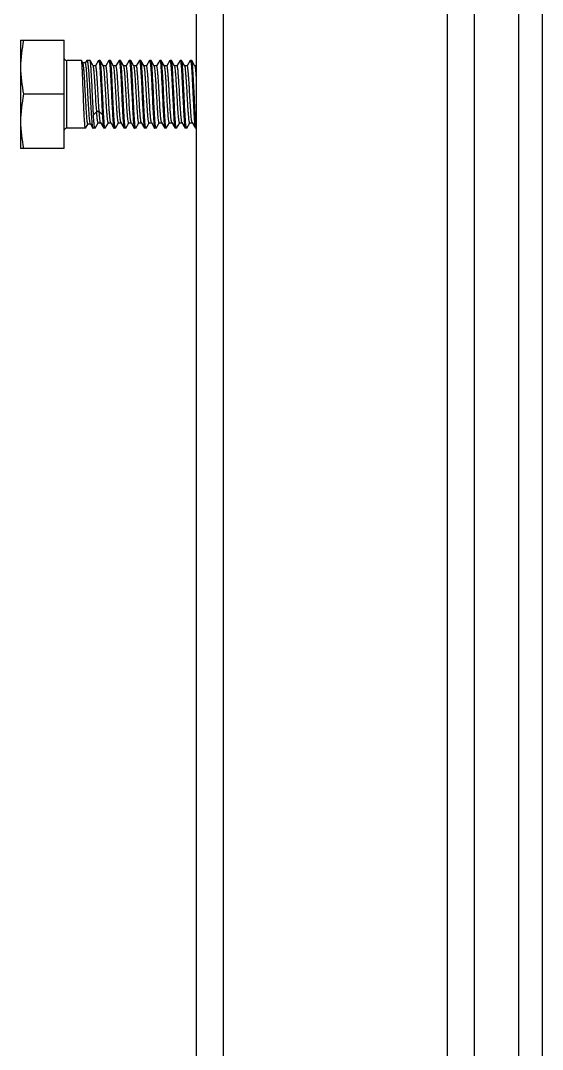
# Model space of a CAD drawing. Extents: x 27938 to 650306, y -92720 to 1524912.
# Drawn here: x 297203 to 297887, y 830999 to 832348 of the extents above; entities that cross this region are included whole.
import ezdxf

# ---------------------------------------------------------------- set-up
doc = ezdxf.new("R2010")
doc.units = 0
doc.header["$LTSCALE"] = 1000
doc.header["$MEASUREMENT"] = 0

msp = doc.modelspace()

# ---------------------------------------------------------------- linework, layer by layer
at = {"linetype": 'Continuous'}
for p, q in [((297887.3, 830017.1), (297887.3, 833030.8)), ((297856.2, 830600.3), (297856.2, 832899.2)), ((297433.6, 829755.6), (297433.6, 832715.2)), ((297469.1, 829755.6), (297469.1, 832715.2)), ((297762.8, 829755.6), (297762.8, 832715.2)), ((297798.4, 829755.6), (297798.4, 832715.2)), ((297203.1, 832322), (297203.1, 832179.7)), ((297203.1, 832322), (297260.1, 832322)), ((297260.1, 832179.7), (297260.1, 832322)), ((297263.6, 832206.4), (297263.6, 832295.3)), ((297282.9, 832295.3), (297263.6, 832295.3)), ((297284.9, 832292), (297282.9, 832295.3)), ((297282.9, 832295.3), (297282.9, 832295.3)), ((297289.8, 832295.1), (297288, 832292)), ((297289.8, 832295.1), (297290.1, 832295.3)), ((297294.1, 832295.3), (297290.1, 832295.3)), ((297294.3, 832295.2), (297294.1, 832295.3)), ((297298.3, 832288.2), (297294.3, 832295.2)), ((297305.3, 832295.2), (297301.4, 832288.4)), ((297305.3, 832295.2), (297305.5, 832295.3)), ((297307.3, 832295.3), (297305.5, 832295.3)), ((297307.5, 832295.2), (297307.3, 832295.3)), ((297311.7, 832288), (297307.5, 832295.2)), ((297318.8, 832295.2), (297314.7, 832288.1)), ((297318.8, 832295.2), (297319, 832295.3)), ((297320.7, 832295.3), (297319, 832295.3)), ((297320.8, 832295.2), (297320.7, 832295.3)), ((297325.1, 832288), (297320.8, 832295.2)), ((297332.2, 832295.2), (297328.1, 832288.1)), ((297332.2, 832295.2), (297332.3, 832295.3)), ((297334, 832295.3), (297332.3, 832295.3)), ((297334.2, 832295.2), (297334, 832295.3)), ((297338.4, 832288), (297334.2, 832295.2)), ((297345.5, 832295.2), (297341.4, 832288.1)), ((297345.5, 832295.2), (297345.7, 832295.3)), ((297347.4, 832295.3), (297345.7, 832295.3)), ((297347.5, 832295.2), (297347.4, 832295.3)), ((297351.7, 832288), (297347.5, 832295.2)), ((297358.9, 832295.2), (297354.8, 832288.1)), ((297358.9, 832295.2), (297359, 832295.3)), ((297360.7, 832295.3), (297359, 832295.3)), ((297360.9, 832295.2), (297360.7, 832295.3)), ((297365.1, 832288), (297360.9, 832295.2)), ((297372.2, 832295.2), (297368.1, 832288.1)), ((297372.2, 832295.2), (297372.4, 832295.3)), ((297374.1, 832295.3), (297372.4, 832295.3)), ((297374.2, 832295.2), (297374.1, 832295.3)), ((297378.4, 832288), (297374.2, 832295.2)), ((297385.6, 832295.2), (297381.5, 832288.1)), ((297385.6, 832295.2), (297385.7, 832295.3)), ((297387.4, 832295.3), (297385.7, 832295.3)), ((297387.6, 832295.2), (297387.4, 832295.3)), ((297391.8, 832288), (297387.6, 832295.2)), ((297398.9, 832295.2), (297394.8, 832288.1)), ((297398.9, 832295.2), (297399.1, 832295.3)), ((297400.7, 832295.3), (297399.1, 832295.3)), ((297400.9, 832295.2), (297400.7, 832295.3)), ((297405.1, 832288), (297400.9, 832295.2)), ((297412.2, 832295.2), (297408.2, 832288.1)), ((297412.2, 832295.2), (297412.4, 832295.3)), ((297414.1, 832295.3), (297412.4, 832295.3)), ((297414.3, 832295.2), (297414.1, 832295.3)), ((297418.5, 832288), (297414.3, 832295.2)), ((297425.6, 832295.2), (297421.5, 832288.1)), ((297425.6, 832295.2), (297425.8, 832295.3)), ((297427.4, 832295.3), (297425.8, 832295.3)), ((297427.6, 832295.2), (297427.4, 832295.3)), ((297431.8, 832288), (297427.6, 832295.2)), ((297288.1, 832292), (297284.9, 832292)), ((297284.9, 832291.8), (297284.9, 832292)), ((297301.5, 832288.4), (297298.2, 832288.4)), ((297314.8, 832288.1), (297311.6, 832288.1)), ((297328.2, 832288.1), (297325, 832288.1)), ((297341.5, 832288.1), (297338.3, 832288.1)), ((297354.9, 832288.1), (297351.6, 832288.1)), ((297368.2, 832288.1), (297365, 832288.1)), ((297381.6, 832288.1), (297378.3, 832288.1)), ((297394.9, 832288.1), (297391.7, 832288.1)), ((297408.3, 832288.1), (297405, 832288.1)), ((297421.6, 832288.1), (297418.4, 832288.1)), ((297433.6, 832288.1), (297431.7, 832288.1)), ((297260.1, 832250.9), (297207.1, 832250.9)), ((297350.8, 832248.4), (297350.7, 832250.9)), ((297362.4, 832250.9), (297362.5, 832248.4)), ((297302.9, 832228.3), (297298.7, 832223.9)), ((297306.2, 832228.3), (297302.9, 832228.3)), ((297310.4, 832223.9), (297306.2, 832228.3)), ((297294.6, 832212.3), (297297.9, 832206.6)), ((297300.8, 832206.5), (297304.9, 832213.6)), ((297304.8, 832213.6), (297308.1, 832213.6)), ((297308, 832213.8), (297312.1, 832206.5)), ((297314.2, 832206.5), (297318.3, 832213.6)), ((297318.2, 832213.6), (297321.4, 832213.6)), ((297321.3, 832213.8), (297321.2, 832213.9)), ((297321.3, 832213.8), (297325.5, 832206.5)), ((297327.5, 832206.5), (297331.6, 832213.6)), ((297331.5, 832213.6), (297334.8, 832213.6)), ((297334.6, 832213.8), (297334.6, 832213.9)), ((297334.6, 832213.8), (297338.8, 832206.5)), ((297340.9, 832206.5), (297345, 832213.6)), ((297344.9, 832213.6), (297348.1, 832213.6)), ((297348, 832213.8), (297347.9, 832213.9)), ((297348, 832213.8), (297352.2, 832206.5)), ((297354.2, 832206.5), (297358.3, 832213.6)), ((297358.2, 832213.6), (297361.4, 832213.6)), ((297361.3, 832213.8), (297365.5, 832206.5)), ((297367.6, 832206.5), (297371.7, 832213.6)), ((297371.6, 832213.6), (297374.8, 832213.6)), ((297374.7, 832213.8), (297374.6, 832214)), ((297374.7, 832213.8), (297378.9, 832206.5)), ((297380.9, 832206.5), (297385, 832213.6)), ((297384.9, 832213.6), (297388.1, 832213.6)), ((297388, 832213.8), (297387.9, 832214)), ((297388, 832213.8), (297392.2, 832206.5)), ((297394.2, 832206.5), (297398.4, 832213.6)), ((297398.3, 832213.6), (297401.5, 832213.6)), ((297401.4, 832213.8), (297401.3, 832214)), ((297401.4, 832213.8), (297405.6, 832206.5)), ((297407.6, 832206.5), (297411.7, 832213.6)), ((297411.6, 832213.6), (297414.8, 832213.6)), ((297414.7, 832213.8), (297418.9, 832206.5)), ((297420.9, 832206.5), (297425, 832213.6)), ((297424.9, 832213.6), (297428.2, 832213.6)), ((297428.1, 832213.8), (297428, 832214)), ((297428.1, 832213.8), (297432.3, 832206.5)), ((297288.2, 832206.4), (297263.6, 832206.4)), ((297288.3, 832206.5), (297288.2, 832206.4)), ((297288.3, 832206.5), (297291.6, 832212.1)), ((297291.4, 832212.1), (297294.7, 832212.1)), ((297297.9, 832206.6), (297298.1, 832206.4)), ((297300.6, 832206.4), (297298.1, 832206.4)), ((297300.8, 832206.5), (297300.6, 832206.4)), ((297314, 832206.4), (297312.3, 832206.4)), ((297314.2, 832206.5), (297314, 832206.4)), ((297325.5, 832206.5), (297325.7, 832206.4)), ((297327.3, 832206.4), (297325.7, 832206.4)), ((297327.5, 832206.5), (297327.3, 832206.4)), ((297338.8, 832206.5), (297339, 832206.4)), ((297340.7, 832206.4), (297339, 832206.4)), ((297340.9, 832206.5), (297340.7, 832206.4)), ((297352.2, 832206.5), (297352.4, 832206.4)), ((297354, 832206.4), (297352.4, 832206.4)), ((297354.2, 832206.5), (297354, 832206.4)), ((297367.4, 832206.4), (297365.7, 832206.4)), ((297367.6, 832206.5), (297367.4, 832206.4)), ((297378.9, 832206.5), (297379.1, 832206.4)), ((297380.7, 832206.4), (297379.1, 832206.4)), ((297380.9, 832206.5), (297380.7, 832206.4)), ((297392.2, 832206.5), (297392.4, 832206.4)), ((297394.1, 832206.4), (297392.4, 832206.4)), ((297394.2, 832206.5), (297394.1, 832206.4)), ((297405.6, 832206.5), (297405.7, 832206.4)), ((297407.4, 832206.4), (297405.7, 832206.4)), ((297407.6, 832206.5), (297407.4, 832206.4)), ((297418.9, 832206.5), (297419.1, 832206.4)), ((297420.8, 832206.4), (297419.1, 832206.4)), ((297420.9, 832206.5), (297420.8, 832206.4)), ((297432.3, 832206.5), (297432.4, 832206.4)), ((297433.6, 832206.4), (297432.4, 832206.4)), ((297260.1, 832179.7), (297203.1, 832179.7))]:
    msp.add_line(p, q, dxfattribs=at)
for centre, start, end in [((297263.6, 832298.9), 180, 270), ((297263.6, 832202.8), 90, 180)]:
    msp.add_arc(centre, 3.56, start, end, dxfattribs=at)
for points in [[(297207.1, 832322), (297204.7, 832310.3), (297203.1, 832298.4), (297203.1, 832286.4)], [(297203.1, 832286.4), (297203.1, 832274.5), (297204.7, 832262.5), (297207.1, 832250.9)], [(297207.1, 832250.9), (297204.7, 832239.2), (297203.1, 832227.2), (297203.1, 832215.3)], [(297203.1, 832215.3), (297203.1, 832203.3), (297204.7, 832191.4), (297207.1, 832179.7)]]:
    msp.add_open_spline(points, degree=3, dxfattribs=at)
for points, knots in [([(297285.4, 832250.9), (297285.2, 832256.3), (297284.9, 832264.3), (297284.5, 832274.4), (297284.2, 832281), (297283.9, 832286.4), (297283.6, 832290.7), (297283.3, 832293.4), (297283.2, 832294.9), (297282.9, 832295.3)], [0, 0, 0, 0, 0.36864, 0.53657, 0.68548, 0.810114, 0.906077, 0.97003, 1, 1, 1, 1]), ([(297290.1, 832295.3), (297290.2, 832295.3), (297290.5, 832295), (297290.8, 832293.9), (297291.3, 832291.4), (297291.7, 832287.4), (297292.2, 832281.9), (297292.7, 832275.3), (297293.2, 832267.7), (297293.7, 832259.4), (297294, 832253.7), (297294.2, 832250.9)], [0, 0, 0, 0, 0.007547, 0.022985, 0.080637, 0.173055, 0.296975, 0.447746, 0.61965, 0.806111, 1, 1, 1, 1]), ([(297297.3, 832250.9), (297297.1, 832256.3), (297296.7, 832264.1), (297296.2, 832274.2), (297295.8, 832280.7), (297295.4, 832286.2), (297295.1, 832290.5), (297294.7, 832293.3), (297294.5, 832294.8), (297294.3, 832295.2)], [0, 0, 0, 0, 0.365079, 0.53175, 0.679987, 0.804667, 0.901508, 0.967249, 1, 1, 1, 1]), ([(297305.5, 832295.3), (297305.6, 832295.3), (297305.8, 832295), (297306, 832294.4), (297306.2, 832293.3), (297306.5, 832291.1), (297306.9, 832287.4), (297307.3, 832281.9), (297307.7, 832275.3), (297308.1, 832267.7), (297308.6, 832259.4), (297308.8, 832253.7), (297309, 832250.9)], [0, 0, 0, 0, 0.006868, 0.022, 0.046199, 0.079427, 0.17181, 0.295831, 0.44681, 0.618994, 0.805771, 1, 1, 1, 1]), ([(297310.7, 832250.9), (297310.4, 832256.2), (297310, 832264.1), (297309.5, 832274.1), (297309.1, 832280.6), (297308.7, 832286.1), (297308.4, 832290.4), (297308, 832293.2), (297307.7, 832294.8), (297307.5, 832295.2)], [0, 0, 0, 0, 0.364025, 0.530311, 0.678341, 0.803035, 0.90014, 0.966414, 1, 1, 1, 1]), ([(297319, 832295.3), (297319.1, 832295.3), (297319.3, 832295), (297319.4, 832294.4), (297319.7, 832293.3), (297320, 832291.1), (297320.3, 832287.4), (297320.7, 832281.9), (297321.1, 832275.2), (297321.5, 832267.7), (297321.9, 832259.4), (297322.2, 832253.7), (297322.3, 832250.9)], [0, 0, 0, 0, 0.006693, 0.021771, 0.045952, 0.079179, 0.171588, 0.295652, 0.446676, 0.6189, 0.805722, 1, 1, 1, 1]), ([(297324, 832250.9), (297323.7, 832256.2), (297323.4, 832264.1), (297322.8, 832274.1), (297322.5, 832280.6), (297322.1, 832286.1), (297321.7, 832290.4), (297321.3, 832293.2), (297321.1, 832294.8), (297320.8, 832295.2)], [0, 0, 0, 0, 0.364027, 0.530312, 0.678339, 0.803032, 0.900139, 0.966415, 1, 1, 1, 1]), ([(297332.3, 832295.3), (297332.4, 832295.3), (297332.6, 832295), (297332.8, 832294.4), (297333, 832293.3), (297333.3, 832291.1), (297333.7, 832287.4), (297334.1, 832281.9), (297334.5, 832275.2), (297334.9, 832267.7), (297335.3, 832259.4), (297335.5, 832253.7), (297335.7, 832250.9)], [0, 0, 0, 0, 0.006696, 0.021778, 0.045963, 0.079194, 0.171608, 0.295673, 0.446692, 0.618909, 0.805729, 1, 1, 1, 1]), ([(297337.4, 832250.9), (297337.1, 832256.2), (297336.7, 832264.1), (297336.2, 832274.1), (297335.8, 832280.6), (297335.4, 832286.1), (297335.1, 832290.4), (297334.7, 832293.2), (297334.4, 832294.8), (297334.2, 832295.2)], [0, 0, 0, 0, 0.364034, 0.530325, 0.678352, 0.803041, 0.900142, 0.966414, 1, 1, 1, 1]), ([(297345.7, 832295.3), (297345.8, 832295.3), (297346, 832295), (297346.1, 832294.4), (297346.4, 832293.3), (297346.6, 832291.1), (297347, 832287.4), (297347.4, 832281.9), (297347.8, 832275.3), (297348.2, 832267.7), (297348.6, 832259.4), (297348.9, 832253.7), (297349, 832250.9)], [0, 0, 0, 0, 0.006683, 0.021751, 0.045922, 0.07914, 0.171535, 0.295594, 0.446618, 0.618857, 0.805703, 1, 1, 1, 1]), ([(297350.7, 832250.9), (297350.4, 832256.2), (297350.1, 832264.1), (297349.5, 832274.1), (297349.2, 832280.6), (297348.8, 832286.1), (297348.4, 832290.4), (297348, 832293.2), (297347.8, 832294.8), (297347.5, 832295.2)], [0, 0, 0, 0, 0.364016, 0.530299, 0.678328, 0.803022, 0.900132, 0.966412, 1, 1, 1, 1]), ([(297359, 832295.3), (297359.1, 832295.3), (297359.3, 832295), (297359.5, 832294.4), (297359.7, 832293.3), (297360, 832291.1), (297360.3, 832287.4), (297360.7, 832281.9), (297361.1, 832275.3), (297361.6, 832267.7), (297362, 832259.4), (297362.2, 832253.7), (297362.4, 832250.9)], [0, 0, 0, 0, 0.006671, 0.021725, 0.045886, 0.079098, 0.171491, 0.295553, 0.446588, 0.618835, 0.805687, 1, 1, 1, 1]), ([(297364, 832250.9), (297363.8, 832256.2), (297363.4, 832264.1), (297362.9, 832274.1), (297362.5, 832280.6), (297362.1, 832286.1), (297361.8, 832290.4), (297361.3, 832293.2), (297361.1, 832294.8), (297360.9, 832295.2)], [0, 0, 0, 0, 0.364022, 0.530315, 0.678347, 0.803036, 0.900137, 0.966413, 1, 1, 1, 1]), ([(297372.4, 832295.3), (297372.5, 832295.3), (297372.7, 832295), (297372.8, 832294.4), (297373, 832293.3), (297373.3, 832291.1), (297373.7, 832287.4), (297374.1, 832281.9), (297374.5, 832275.3), (297374.9, 832267.7), (297375.3, 832259.4), (297375.6, 832253.7), (297375.7, 832250.9)], [0, 0, 0, 0, 0.006673, 0.021728, 0.04589, 0.079102, 0.171488, 0.295544, 0.446579, 0.618833, 0.80569, 1, 1, 1, 1]), ([(297377.4, 832250.9), (297377.1, 832256.2), (297376.8, 832264.1), (297376.2, 832274.1), (297375.8, 832280.6), (297375.5, 832286.1), (297375.1, 832290.4), (297374.7, 832293.2), (297374.5, 832294.8), (297374.2, 832295.2)], [0, 0, 0, 0, 0.364021, 0.530312, 0.678344, 0.803036, 0.900139, 0.966413, 1, 1, 1, 1]), ([(297385.7, 832295.3), (297385.8, 832295.3), (297386, 832295), (297386.2, 832294.4), (297386.4, 832293.3), (297386.7, 832291.1), (297387, 832287.4), (297387.4, 832281.9), (297387.8, 832275.3), (297388.2, 832267.7), (297388.7, 832259.4), (297388.9, 832253.7), (297389.1, 832250.9)], [0, 0, 0, 0, 0.006683, 0.021749, 0.045921, 0.079139, 0.171536, 0.295597, 0.446627, 0.618868, 0.805705, 1, 1, 1, 1]), ([(297390.7, 832250.9), (297390.5, 832256.2), (297390.1, 832264.1), (297389.6, 832274.1), (297389.2, 832280.6), (297388.8, 832286.1), (297388.5, 832290.4), (297388, 832293.2), (297387.8, 832294.8), (297387.6, 832295.2)], [0, 0, 0, 0, 0.364024, 0.530311, 0.678341, 0.803035, 0.90014, 0.966414, 1, 1, 1, 1]), ([(297399.1, 832295.3), (297399.2, 832295.3), (297399.4, 832295), (297399.5, 832294.4), (297399.7, 832293.3), (297400, 832291.1), (297400.4, 832287.4), (297400.8, 832281.9), (297401.2, 832275.2), (297401.6, 832267.7), (297402, 832259.4), (297402.3, 832253.7), (297402.4, 832250.9)], [0, 0, 0, 0, 0.006692, 0.02177, 0.045951, 0.079177, 0.171585, 0.295649, 0.446674, 0.618898, 0.805721, 1, 1, 1, 1]), ([(297402.9, 832273.8), (297402.8, 832276.5), (297402.5, 832281.5), (297402.1, 832287.3), (297401.7, 832291), (297401.5, 832292.9), (297401.2, 832294.3), (297401.1, 832295), (297400.9, 832295.2)], [0, 0, 0, 0, 0.386254, 0.691736, 0.808776, 0.899775, 0.963628, 1, 1, 1, 1]), ([(297412.4, 832295.3), (297412.6, 832295.3), (297412.8, 832294.7), (297413, 832293.7), (297413.3, 832291.8), (297413.5, 832289.4), (297413.8, 832286.2), (297414.2, 832281), (297414.4, 832276.8), (297414.6, 832273.8)], [0, 0, 0, 0, 0.021095, 0.073096, 0.157182, 0.272316, 0.416719, 0.588047, 1, 1, 1, 1]), ([(297417.4, 832250.9), (297417.2, 832256.2), (297416.8, 832264.1), (297416.3, 832274.1), (297415.9, 832280.6), (297415.5, 832286.1), (297415.1, 832290.4), (297414.7, 832293.2), (297414.5, 832294.8), (297414.3, 832295.2)], [0, 0, 0, 0, 0.364034, 0.530327, 0.678354, 0.803043, 0.900143, 0.966415, 1, 1, 1, 1]), ([(297425.8, 832295.3), (297425.9, 832295.3), (297426.1, 832295), (297426.2, 832294.4), (297426.4, 832293.3), (297426.7, 832291.1), (297427.1, 832287.4), (297427.5, 832281.9), (297427.9, 832275.3), (297428.3, 832267.7), (297428.7, 832259.4), (297429, 832253.7), (297429.1, 832250.9)], [0, 0, 0, 0, 0.006682, 0.021748, 0.045918, 0.079135, 0.171528, 0.295585, 0.446611, 0.618853, 0.805701, 1, 1, 1, 1]), ([(297430.8, 832250.9), (297430.5, 832256.2), (297430.1, 832264.1), (297429.6, 832274.1), (297429.2, 832280.6), (297428.8, 832286.1), (297428.5, 832290.4), (297428.1, 832293.2), (297427.9, 832294.8), (297427.6, 832295.2)], [0, 0, 0, 0, 0.364017, 0.530302, 0.678331, 0.803024, 0.900132, 0.966412, 1, 1, 1, 1]), ([(297291.4, 832212.1), (297291.4, 832212.1), (297291.2, 832212.4), (297291, 832212.9), (297290.8, 832213.9), (297290.5, 832215.8), (297290.1, 832219), (297289.8, 832223.7), (297289.4, 832229.5), (297289, 832236.1), (297288.6, 832243.2), (297288, 832253.1), (297287.5, 832262.9), (297287, 832272.2), (297286.6, 832278.2), (297286.2, 832283.3), (297285.8, 832287.3), (297285.4, 832290), (297285.2, 832291.4), (297284.9, 832291.8)], [0, 0, 0, 0, 0.003488, 0.010904, 0.022688, 0.038824, 0.083607, 0.143647, 0.216697, 0.300025, 0.390537, 0.484902, 0.671459, 0.756962, 0.833182, 0.897479, 0.947675, 0.982144, 1, 1, 1, 1]), ([(297294.6, 832212.3), (297294.3, 832212.7), (297294.1, 832214.2), (297293.7, 832217), (297293.3, 832221.1), (297292.9, 832226.4), (297292.5, 832232.6), (297291.9, 832242), (297291.4, 832251.9), (297290.9, 832261.7), (297290.5, 832268.8), (297290.1, 832275.2), (297289.7, 832280.8), (297289.3, 832285.4), (297289, 832288.7), (297288.6, 832290.8), (297288.4, 832291.7), (297288.2, 832292), (297288.1, 832292)], [0, 0, 0, 0, 0.018844, 0.055045, 0.107437, 0.174076, 0.252464, 0.339678, 0.527511, 0.621285, 0.710453, 0.791854, 0.862644, 0.920393, 0.963178, 0.989688, 0.996707, 1, 1, 1, 1]), ([(297302.9, 832228.3), (297302.4, 832234.4), (297301.9, 832243.7), (297301.2, 832256.3), (297300.6, 832265.6), (297300.1, 832273.9), (297299.6, 832279.9), (297299.2, 832283.7), (297299, 832285.8), (297298.7, 832287.2), (297298.5, 832288), (297298.3, 832288.2)], [0, 0, 0, 0, 0.303539, 0.468638, 0.62733, 0.768529, 0.882427, 0.926602, 0.961222, 0.985757, 1, 1, 1, 1]), ([(297306.2, 832228.3), (297306, 832231.3), (297305.6, 832237.7), (297305, 832247.5), (297304.4, 832257.6), (297303.9, 832267.2), (297303.4, 832274.5), (297303, 832279.6), (297302.7, 832282.6), (297302.4, 832285), (297302.1, 832286.8), (297301.9, 832287.7), (297301.6, 832288.4), (297301.5, 832288.4)], [0, 0, 0, 0, 0.15003, 0.317321, 0.489066, 0.652114, 0.794019, 0.853588, 0.904016, 0.944371, 0.97394, 0.992316, 1, 1, 1, 1]), ([(297318.2, 832213.6), (297318.1, 832213.6), (297317.9, 832213.8), (297317.6, 832214.7), (297317.3, 832216.7), (297316.9, 832219.8), (297316.5, 832224.2), (297316.1, 832229.5), (297315.7, 832235.5), (297315.3, 832242.1), (297314.8, 832251.3), (297314.3, 832260.5), (297313.7, 832269.2), (297313.4, 832274.9), (297313, 832279.8), (297312.6, 832283.6), (297312.2, 832286.2), (297311.9, 832287.5), (297311.7, 832288)], [0, 0, 0, 0, 0.003515, 0.010772, 0.037949, 0.081609, 0.140308, 0.211978, 0.294061, 0.383612, 0.477415, 0.664253, 0.750571, 0.827952, 0.893624, 0.945254, 0.981055, 1, 1, 1, 1]), ([(297321.2, 832213.9), (297321, 832214.4), (297320.7, 832215.9), (297320.4, 832218.7), (297320, 832222.7), (297319.4, 832229.8), (297318.8, 832240.1), (297318.2, 832251.1), (297317.6, 832260.2), (297317.2, 832266.7), (297316.9, 832272.6), (297316.5, 832277.8), (297316.1, 832282), (297315.7, 832285.1), (297315.4, 832287), (297315.1, 832287.9), (297314.9, 832288.1), (297314.8, 832288.1)], [0, 0, 0, 0, 0.022098, 0.060554, 0.114206, 0.18123, 0.34569, 0.53115, 0.623722, 0.711849, 0.792446, 0.862698, 0.92016, 0.962863, 0.989437, 0.99654, 1, 1, 1, 1]), ([(297331.5, 832213.6), (297331.4, 832213.6), (297331.2, 832213.8), (297331, 832214.7), (297330.6, 832216.7), (297330.3, 832219.8), (297329.9, 832224.2), (297329.5, 832229.5), (297329.1, 832235.5), (297328.7, 832242.1), (297328.2, 832251.3), (297327.6, 832260.5), (297327.1, 832269.2), (297326.7, 832274.9), (297326.3, 832279.8), (297325.9, 832283.6), (297325.5, 832286.2), (297325.3, 832287.5), (297325.1, 832288)], [0, 0, 0, 0, 0.003515, 0.010772, 0.037949, 0.081609, 0.140308, 0.211978, 0.294061, 0.383612, 0.477415, 0.664253, 0.750571, 0.827952, 0.893624, 0.945254, 0.981055, 1, 1, 1, 1]), ([(297334.6, 832213.9), (297334.4, 832214.4), (297334.1, 832215.9), (297333.7, 832218.8), (297333.3, 832222.7), (297332.8, 832229.8), (297332.1, 832240.1), (297331.5, 832251.1), (297331, 832260.2), (297330.6, 832266.7), (297330.2, 832272.6), (297329.8, 832277.8), (297329.4, 832282), (297329.1, 832285.1), (297328.7, 832287), (297328.5, 832287.9), (297328.3, 832288.1), (297328.2, 832288.1)], [0, 0, 0, 0, 0.022237, 0.060809, 0.11455, 0.181633, 0.346125, 0.531524, 0.624042, 0.712107, 0.792639, 0.862829, 0.920237, 0.962898, 0.989446, 0.996542, 1, 1, 1, 1]), ([(297344.9, 832213.6), (297344.8, 832213.6), (297344.6, 832213.8), (297344.3, 832214.7), (297344, 832216.7), (297343.6, 832219.8), (297343.2, 832224.2), (297342.8, 832229.5), (297342.4, 832235.5), (297342, 832242.1), (297341.5, 832251.3), (297341, 832260.5), (297340.4, 832269.2), (297340.1, 832274.9), (297339.7, 832279.8), (297339.3, 832283.6), (297338.9, 832286.2), (297338.6, 832287.5), (297338.4, 832288)], [0, 0, 0, 0, 0.003515, 0.010772, 0.037949, 0.081609, 0.140308, 0.211978, 0.294061, 0.383612, 0.477416, 0.664253, 0.750571, 0.827952, 0.893624, 0.945254, 0.981055, 1, 1, 1, 1]), ([(297347.9, 832213.9), (297347.7, 832214.5), (297347.4, 832216), (297347, 832218.8), (297346.7, 832222.7), (297346.1, 832229.8), (297345.5, 832240.2), (297344.8, 832251.2), (297344.3, 832260.2), (297343.9, 832266.7), (297343.5, 832272.7), (297343.2, 832277.8), (297342.8, 832282), (297342.4, 832285.1), (297342.1, 832287), (297341.8, 832287.9), (297341.6, 832288.1), (297341.5, 832288.1)], [0, 0, 0, 0, 0.022376, 0.061065, 0.114893, 0.182035, 0.346559, 0.531898, 0.624361, 0.712364, 0.792832, 0.86296, 0.920314, 0.962934, 0.989455, 0.996544, 1, 1, 1, 1]), ([(297355, 832248.8), (297354.7, 832253.5), (297354.3, 832260.3), (297353.8, 832269.1), (297353.4, 832274.8), (297353, 832279.7), (297352.6, 832283.5), (297352.2, 832286.2), (297352, 832287.5), (297351.7, 832288)], [0, 0, 0, 0, 0.357179, 0.522363, 0.670515, 0.796289, 0.895183, 0.963748, 1, 1, 1, 1]), ([(297358.3, 832248.8), (297358.2, 832251.3), (297357.9, 832256.3), (297357.5, 832263.5), (297357.1, 832270.2), (297356.6, 832276.1), (297356.2, 832281), (297355.9, 832284.3), (297355.6, 832286.3), (297355.3, 832287.3), (297355.2, 832287.8), (297355, 832288.1), (297354.9, 832288.1)], [0, 0, 0, 0, 0.191103, 0.376469, 0.548513, 0.700189, 0.825314, 0.918839, 0.952565, 0.977198, 0.992701, 1, 1, 1, 1]), ([(297371.6, 832213.6), (297371.5, 832213.6), (297371.3, 832213.8), (297371, 832214.7), (297370.7, 832216.7), (297370.3, 832219.8), (297369.9, 832224.2), (297369.5, 832229.5), (297369.1, 832235.5), (297368.7, 832242.1), (297368.2, 832251.3), (297367.7, 832260.5), (297367.1, 832269.2), (297366.7, 832274.9), (297366.3, 832279.8), (297366, 832283.6), (297365.6, 832286.2), (297365.3, 832287.5), (297365.1, 832288)], [0, 0, 0, 0, 0.003516, 0.010772, 0.037949, 0.081609, 0.140308, 0.211978, 0.294061, 0.383612, 0.477416, 0.664254, 0.750571, 0.827952, 0.893624, 0.945254, 0.981055, 1, 1, 1, 1]), ([(297374.6, 832214), (297374.4, 832214.5), (297374.1, 832216), (297373.7, 832218.8), (297373.4, 832222.8), (297372.8, 832229.9), (297372.2, 832240.3), (297371.5, 832251.2), (297371, 832260.3), (297370.6, 832266.8), (297370.2, 832272.7), (297369.9, 832277.8), (297369.5, 832282), (297369.1, 832285.1), (297368.8, 832287), (297368.5, 832287.9), (297368.3, 832288.1), (297368.2, 832288.1)], [0, 0, 0, 0, 0.022654, 0.061574, 0.115578, 0.182837, 0.347426, 0.532643, 0.624999, 0.712877, 0.793216, 0.863221, 0.920468, 0.963004, 0.989473, 0.996549, 1, 1, 1, 1]), ([(297384.9, 832213.6), (297384.8, 832213.6), (297384.6, 832213.8), (297384.4, 832214.7), (297384, 832216.7), (297383.6, 832219.8), (297383.2, 832224.2), (297382.9, 832229.5), (297382.5, 832235.5), (297382.1, 832242.1), (297381.5, 832251.3), (297381, 832260.5), (297380.5, 832269.2), (297380.1, 832274.9), (297379.7, 832279.8), (297379.3, 832283.6), (297378.9, 832286.2), (297378.7, 832287.5), (297378.4, 832288)], [0, 0, 0, 0, 0.003516, 0.010771, 0.037949, 0.081609, 0.140308, 0.211978, 0.294061, 0.383613, 0.477416, 0.664254, 0.750571, 0.827952, 0.893624, 0.945254, 0.981055, 1, 1, 1, 1]), ([(297387.9, 832214), (297387.7, 832214.5), (297387.5, 832216), (297387.1, 832218.9), (297386.7, 832222.8), (297386.1, 832229.9), (297385.5, 832240.3), (297384.9, 832251.3), (297384.4, 832260.3), (297384, 832266.8), (297383.6, 832272.7), (297383.2, 832277.8), (297382.8, 832282), (297382.5, 832285.1), (297382.1, 832287), (297381.8, 832287.9), (297381.7, 832288.1), (297381.6, 832288.1)], [0, 0, 0, 0, 0.022792, 0.061828, 0.11592, 0.183237, 0.347858, 0.533014, 0.625317, 0.713133, 0.793408, 0.863351, 0.920544, 0.963039, 0.989482, 0.996551, 1, 1, 1, 1]), ([(297398.3, 832213.6), (297398.2, 832213.6), (297398, 832213.8), (297397.7, 832214.7), (297397.3, 832216.7), (297397, 832219.8), (297396.6, 832224.2), (297396.2, 832229.5), (297395.8, 832235.5), (297395.4, 832242.1), (297394.9, 832251.3), (297394.4, 832260.5), (297393.8, 832269.2), (297393.4, 832274.9), (297393, 832279.8), (297392.7, 832283.6), (297392.3, 832286.2), (297392, 832287.5), (297391.8, 832288)], [0, 0, 0, 0, 0.003516, 0.010771, 0.037949, 0.081609, 0.140308, 0.211978, 0.294061, 0.383613, 0.477416, 0.664254, 0.750571, 0.827952, 0.893624, 0.945254, 0.981055, 1, 1, 1, 1]), ([(297401.3, 832214), (297401.1, 832214.5), (297400.8, 832216), (297400.4, 832218.9), (297400, 832222.9), (297399.5, 832230), (297398.8, 832240.3), (297398.2, 832251.3), (297397.7, 832260.4), (297397.3, 832266.8), (297396.9, 832272.7), (297396.5, 832277.8), (297396.2, 832282.1), (297395.8, 832285.1), (297395.5, 832287), (297395.2, 832287.9), (297395, 832288.1), (297394.9, 832288.1)], [0, 0, 0, 0, 0.022931, 0.062083, 0.116262, 0.183637, 0.34829, 0.533386, 0.625634, 0.713389, 0.793599, 0.863481, 0.920621, 0.963074, 0.989491, 0.996553, 1, 1, 1, 1]), ([(297407.1, 832270.1), (297407, 832272.4), (297406.7, 832276.5), (297406.2, 832281.8), (297405.8, 832285.3), (297405.4, 832287.1), (297405.3, 832287.7), (297405.1, 832288)], [0, 0, 0, 0, 0.381097, 0.684377, 0.893928, 0.960143, 1, 1, 1, 1]), ([(297410.4, 832270.1), (297410.3, 832272.6), (297410, 832276.1), (297409.7, 832280.5), (297409.4, 832283.1), (297409.1, 832285.2), (297408.9, 832286.8), (297408.6, 832287.6), (297408.4, 832288.1), (297408.3, 832288.1)], [0, 0, 0, 0, 0.410879, 0.581806, 0.725913, 0.840918, 0.925076, 0.977487, 1, 1, 1, 1]), ([(297424.9, 832213.6), (297424.9, 832213.6), (297424.7, 832213.8), (297424.4, 832214.7), (297424, 832216.7), (297423.7, 832219.8), (297423.3, 832224.2), (297422.9, 832229.5), (297422.5, 832235.5), (297422.1, 832242.1), (297421.6, 832251.3), (297421.1, 832260.5), (297420.5, 832269.2), (297420.1, 832274.9), (297419.7, 832279.8), (297419.4, 832283.6), (297419, 832286.2), (297418.7, 832287.5), (297418.5, 832288)], [0, 0, 0, 0, 0.003516, 0.010771, 0.037949, 0.081609, 0.140308, 0.211978, 0.294061, 0.383613, 0.477416, 0.664254, 0.750571, 0.827952, 0.893624, 0.945254, 0.981055, 1, 1, 1, 1]), ([(297428, 832214), (297427.8, 832214.5), (297427.5, 832216.1), (297427.1, 832219), (297426.7, 832222.9), (297426.2, 832230), (297425.5, 832240.4), (297424.9, 832251.4), (297424.4, 832260.4), (297424, 832266.9), (297423.6, 832272.7), (297423.2, 832277.9), (297422.8, 832282.1), (297422.5, 832285.1), (297422.1, 832287.1), (297421.9, 832287.9), (297421.7, 832288.1), (297421.6, 832288.1)], [0, 0, 0, 0, 0.023208, 0.06259, 0.116944, 0.184435, 0.349152, 0.534126, 0.626268, 0.713899, 0.79398, 0.86374, 0.920773, 0.963144, 0.989509, 0.996558, 1, 1, 1, 1]), ([(297433.6, 832273.7), (297433.4, 832275.5), (297433.2, 832278.8), (297432.8, 832283.1), (297432.3, 832286), (297432.1, 832287.5), (297431.8, 832288)], [0, 0, 0, 0, 0.381924, 0.683092, 0.891493, 1, 1, 1, 1]), ([(297404.1, 832250.9), (297404, 832252.9), (297403.6, 832260.5), (297403.2, 832268.1), (297402.9, 832273.8)], [0, 0, 0, 0, 0.261816, 1, 1, 1, 1]), ([(297411.6, 832213.6), (297411.5, 832213.6), (297411.2, 832214.1), (297411, 832215), (297410.7, 832216.7), (297410.4, 832218.8), (297410.2, 832221.6), (297409.8, 832226.2), (297409.3, 832232.9), (297408.8, 832241.8), (297408.2, 832251.3), (297407.7, 832260.8), (297407.3, 832267.1), (297407.1, 832270.1)], [0, 0, 0, 0, 0.007549, 0.025288, 0.053782, 0.092698, 0.14142, 0.199125, 0.337396, 0.498012, 0.669894, 0.841157, 1, 1, 1, 1]), ([(297414.7, 832213.8), (297414.6, 832214), (297414.4, 832214.7), (297414, 832216.8), (297413.6, 832220.8), (297413.1, 832226.9), (297412.6, 832234.5), (297412, 832243.1), (297411.4, 832255.1), (297410.8, 832264.1), (297410.4, 832270.1)], [0, 0, 0, 0, 0.014139, 0.038106, 0.114569, 0.22512, 0.362916, 0.519336, 0.684562, 1, 1, 1, 1]), ([(297414.6, 832273.8), (297414.7, 832272), (297415.1, 832264.4), (297415.5, 832256.7), (297415.8, 832250.9)], [0, 0, 0, 0, 0.233581, 1, 1, 1, 1]), ([(297288.2, 832206.4), (297288.1, 832206.4), (297287.9, 832206.7), (297287.8, 832207.3), (297287.6, 832208.4), (297287.4, 832210.6), (297287.1, 832214.3), (297286.7, 832219.8), (297286.4, 832226.5), (297286.1, 832234), (297285.7, 832242.3), (297285.5, 832248), (297285.4, 832250.9)], [0, 0, 0, 0, 0.006203, 0.021073, 0.045141, 0.078305, 0.170688, 0.294821, 0.44599, 0.618417, 0.805472, 1, 1, 1, 1]), ([(297294.2, 832250.9), (297294.5, 832245.5), (297294.9, 832237.7), (297295.6, 832227.7), (297296, 832221.3), (297296.5, 832215.8), (297296.9, 832211.5), (297297.3, 832208.6), (297297.6, 832207), (297297.9, 832206.6)], [0, 0, 0, 0, 0.361155, 0.526427, 0.673911, 0.798642, 0.896457, 0.964179, 1, 1, 1, 1]), ([(297298.7, 832223.9), (297298.6, 832225.9), (297298.1, 832234.9), (297297.7, 832243.9), (297297.3, 832250.9)], [0, 0, 0, 0, 0.22604, 1, 1, 1, 1]), ([(297309, 832250.9), (297309.1, 832248.5), (297309.5, 832239.5), (297310, 832230.5), (297310.4, 832223.9)], [0, 0, 0, 0, 0.2673, 1, 1, 1, 1]), ([(297314, 832206.4), (297313.9, 832206.4), (297313.7, 832206.7), (297313.5, 832207.3), (297313.3, 832208.4), (297313, 832210.6), (297312.7, 832214.3), (297312.3, 832219.8), (297311.9, 832226.5), (297311.5, 832234), (297311.1, 832242.3), (297310.8, 832248), (297310.7, 832250.9)], [0, 0, 0, 0, 0.006697, 0.021779, 0.045964, 0.079194, 0.171609, 0.295674, 0.446694, 0.618911, 0.805729, 1, 1, 1, 1]), ([(297322.3, 832250.9), (297322.6, 832245.5), (297323, 832237.6), (297323.5, 832227.6), (297323.9, 832221.1), (297324.3, 832215.6), (297324.6, 832211.3), (297325, 832208.5), (297325.2, 832206.9), (297325.5, 832206.5)], [0, 0, 0, 0, 0.363963, 0.530225, 0.678242, 0.802937, 0.90006, 0.966368, 1, 1, 1, 1]), ([(297327.3, 832206.4), (297327.2, 832206.4), (297327, 832206.7), (297326.9, 832207.3), (297326.7, 832208.4), (297326.4, 832210.6), (297326, 832214.3), (297325.6, 832219.8), (297325.2, 832226.5), (297324.8, 832234), (297324.4, 832242.3), (297324.1, 832248), (297324, 832250.9)], [0, 0, 0, 0, 0.006689, 0.021764, 0.045941, 0.079165, 0.171569, 0.295632, 0.446659, 0.618889, 0.805716, 1, 1, 1, 1]), ([(297335.7, 832250.9), (297335.9, 832245.5), (297336.3, 832237.6), (297336.8, 832227.6), (297337.2, 832221.1), (297337.6, 832215.6), (297338, 832211.3), (297338.4, 832208.5), (297338.6, 832206.9), (297338.8, 832206.5)], [0, 0, 0, 0, 0.363959, 0.530225, 0.678245, 0.80294, 0.900061, 0.966367, 1, 1, 1, 1]), ([(297340.7, 832206.4), (297340.6, 832206.4), (297340.4, 832206.7), (297340.2, 832207.3), (297340, 832208.4), (297339.7, 832210.6), (297339.4, 832214.3), (297339, 832219.8), (297338.6, 832226.5), (297338.2, 832234), (297337.8, 832242.3), (297337.5, 832248), (297337.4, 832250.9)], [0, 0, 0, 0, 0.00668, 0.021743, 0.045911, 0.079128, 0.171521, 0.29558, 0.446613, 0.618858, 0.805701, 1, 1, 1, 1]), ([(297349, 832250.9), (297349.3, 832245.5), (297349.7, 832237.6), (297350.2, 832227.6), (297350.6, 832221.1), (297351, 832215.6), (297351.3, 832211.3), (297351.7, 832208.5), (297351.9, 832206.9), (297352.2, 832206.5)], [0, 0, 0, 0, 0.363957, 0.530226, 0.678247, 0.80294, 0.900059, 0.966367, 1, 1, 1, 1]), ([(297354, 832206.4), (297353.9, 832206.4), (297353.7, 832206.7), (297353.6, 832207.3), (297353.4, 832208.3), (297353.1, 832210.3), (297352.8, 832213.8), (297352.4, 832218.9), (297352, 832225.2), (297351.6, 832232.4), (297351.2, 832240.2), (297350.9, 832245.7), (297350.8, 832248.4)], [0, 0, 0, 0, 0.006689, 0.021571, 0.045424, 0.078208, 0.169526, 0.292465, 0.442701, 0.6149, 0.802905, 1, 1, 1, 1]), ([(297358.2, 832213.6), (297358.1, 832213.6), (297357.9, 832213.8), (297357.7, 832214.7), (297357.3, 832216.6), (297357, 832219.8), (297356.6, 832224.1), (297356.2, 832229.4), (297355.6, 832237.7), (297355.2, 832244.3), (297355, 832248.8)], [0, 0, 0, 0, 0.007368, 0.022553, 0.07941, 0.170757, 0.293599, 0.443643, 0.615565, 1, 1, 1, 1]), ([(297361.3, 832213.8), (297361.1, 832214.1), (297360.9, 832215.4), (297360.5, 832217.7), (297360.2, 832221), (297359.8, 832225.3), (297359.4, 832230.4), (297358.9, 832238.4), (297358.6, 832244.6), (297358.3, 832248.8)], [0, 0, 0, 0, 0.036414, 0.10397, 0.201071, 0.324823, 0.471425, 0.636308, 1, 1, 1, 1]), ([(297362.5, 832248.4), (297362.7, 832243.3), (297363.1, 832235.8), (297363.6, 832226.3), (297364, 832220.2), (297364.4, 832215), (297364.7, 832211), (297365.1, 832208.3), (297365.3, 832206.9), (297365.5, 832206.5)], [0, 0, 0, 0, 0.367266, 0.533405, 0.680662, 0.804347, 0.900563, 0.966339, 1, 1, 1, 1]), ([(297367.4, 832206.4), (297367.3, 832206.4), (297367.1, 832206.7), (297366.9, 832207.3), (297366.7, 832208.4), (297366.4, 832210.6), (297366.1, 832214.3), (297365.7, 832219.8), (297365.3, 832226.5), (297364.9, 832234), (297364.5, 832242.3), (297364.2, 832248), (297364, 832250.9)], [0, 0, 0, 0, 0.006689, 0.021763, 0.04594, 0.079164, 0.171568, 0.295631, 0.446657, 0.618886, 0.805714, 1, 1, 1, 1]), ([(297375.7, 832250.9), (297376, 832245.5), (297376.3, 832237.6), (297376.9, 832227.6), (297377.3, 832221.1), (297377.7, 832215.6), (297378, 832211.3), (297378.4, 832208.5), (297378.6, 832206.9), (297378.9, 832206.5)], [0, 0, 0, 0, 0.363961, 0.530225, 0.678245, 0.802939, 0.90006, 0.966367, 1, 1, 1, 1]), ([(297380.7, 832206.4), (297380.6, 832206.4), (297380.4, 832206.7), (297380.3, 832207.3), (297380.1, 832208.4), (297379.8, 832210.6), (297379.4, 832214.3), (297379, 832219.8), (297378.6, 832226.5), (297378.2, 832234), (297377.8, 832242.3), (297377.5, 832248), (297377.4, 832250.9)], [0, 0, 0, 0, 0.006676, 0.021733, 0.045899, 0.079113, 0.171508, 0.295569, 0.446596, 0.61884, 0.805693, 1, 1, 1, 1]), ([(297389.1, 832250.9), (297389.3, 832245.5), (297389.7, 832237.6), (297390.2, 832227.6), (297390.6, 832221.1), (297391, 832215.6), (297391.3, 832211.3), (297391.8, 832208.5), (297392, 832206.9), (297392.2, 832206.5)], [0, 0, 0, 0, 0.363962, 0.530226, 0.678239, 0.802933, 0.900057, 0.966368, 1, 1, 1, 1]), ([(297394.1, 832206.4), (297394, 832206.4), (297393.8, 832206.7), (297393.6, 832207.3), (297393.4, 832208.4), (297393.1, 832210.6), (297392.8, 832214.3), (297392.4, 832219.8), (297392, 832226.5), (297391.6, 832234), (297391.1, 832242.3), (297390.9, 832248), (297390.7, 832250.9)], [0, 0, 0, 0, 0.006697, 0.021779, 0.045964, 0.079195, 0.171609, 0.295674, 0.446694, 0.618911, 0.805729, 1, 1, 1, 1]), ([(297402.4, 832250.9), (297402.7, 832245.5), (297403, 832237.6), (297403.6, 832227.6), (297404, 832221.1), (297404.3, 832215.6), (297404.7, 832211.3), (297405.1, 832208.5), (297405.3, 832206.9), (297405.6, 832206.5)], [0, 0, 0, 0, 0.363963, 0.530225, 0.678242, 0.802937, 0.90006, 0.966368, 1, 1, 1, 1]), ([(297407.4, 832206.4), (297407.3, 832206.4), (297407.1, 832206.7), (297407, 832207.3), (297406.8, 832208.4), (297406.5, 832210.6), (297406.1, 832214.3), (297405.7, 832219.8), (297405.3, 832226.5), (297404.9, 832234), (297404.5, 832242.3), (297404.2, 832248), (297404.1, 832250.9)], [0, 0, 0, 0, 0.006686, 0.021758, 0.045933, 0.079154, 0.171555, 0.295617, 0.446646, 0.618881, 0.805711, 1, 1, 1, 1]), ([(297415.8, 832250.9), (297416, 832245.5), (297416.4, 832237.6), (297416.9, 832227.6), (297417.3, 832221.1), (297417.7, 832215.6), (297418, 832211.3), (297418.5, 832208.5), (297418.7, 832206.9), (297418.9, 832206.5)], [0, 0, 0, 0, 0.363958, 0.530225, 0.678245, 0.80294, 0.90006, 0.966367, 1, 1, 1, 1]), ([(297420.8, 832206.4), (297420.7, 832206.4), (297420.5, 832206.7), (297420.3, 832207.3), (297420.1, 832208.4), (297419.8, 832210.6), (297419.5, 832214.3), (297419.1, 832219.8), (297418.7, 832226.5), (297418.2, 832234), (297417.8, 832242.3), (297417.6, 832248), (297417.4, 832250.9)], [0, 0, 0, 0, 0.006677, 0.021736, 0.045902, 0.079117, 0.171507, 0.295565, 0.446598, 0.618848, 0.805696, 1, 1, 1, 1]), ([(297429.1, 832250.9), (297429.4, 832245.5), (297429.7, 832237.6), (297430.3, 832227.6), (297430.6, 832221.1), (297431, 832215.6), (297431.4, 832211.3), (297431.8, 832208.5), (297432, 832206.9), (297432.3, 832206.5)], [0, 0, 0, 0, 0.363957, 0.530228, 0.678248, 0.80294, 0.900058, 0.966367, 1, 1, 1, 1]), ([(297433.6, 832207.9), (297433.2, 832209.9), (297432.7, 832215.2), (297432.1, 832224.7), (297431.4, 832237.1), (297431, 832246.1), (297430.8, 832250.9)], [0, 0, 0, 0, 0.140058, 0.370691, 0.667791, 1, 1, 1, 1]), ([(297304.8, 832213.6), (297304.7, 832213.6), (297304.5, 832214), (297304.3, 832214.7), (297304.1, 832215.9), (297303.7, 832218.4), (297303.3, 832222.6), (297303, 832226.2), (297302.9, 832228.3)], [0, 0, 0, 0, 0.023235, 0.075178, 0.15823, 0.271917, 0.585415, 1, 1, 1, 1]), ([(297308, 832213.8), (297307.7, 832214.2), (297307.4, 832215.8), (297307, 832218.7), (297306.6, 832223.1), (297306.3, 832226.4), (297306.2, 832228.3)], [0, 0, 0, 0, 0.108395, 0.316903, 0.618184, 1, 1, 1, 1]), ([(297300.6, 832206.4), (297300.5, 832206.4), (297300.3, 832206.9), (297300.1, 832207.7), (297299.9, 832209.2), (297299.6, 832211.2), (297299.4, 832213.7), (297299.1, 832218), (297298.8, 832221.5), (297298.7, 832223.9)], [0, 0, 0, 0, 0.021546, 0.072917, 0.155846, 0.269667, 0.412995, 0.584026, 1, 1, 1, 1]), ([(297310.4, 832223.9), (297310.5, 832221.7), (297310.8, 832217.6), (297311.2, 832212.4), (297311.5, 832209.1), (297311.9, 832207.3), (297312, 832206.7), (297312.1, 832206.5)], [0, 0, 0, 0, 0.387446, 0.690986, 0.897716, 0.962073, 1, 1, 1, 1]), ([(297312.1, 832206.5), (297312.2, 832206.5), (297312.2, 832206.4), (297312.3, 832206.4), (297312.3, 832206.4)], [0, 0, 0, 0, 0.600476, 1, 1, 1, 1]), ([(297365.5, 832206.5), (297365.6, 832206.5), (297365.6, 832206.4), (297365.7, 832206.4), (297365.7, 832206.4)], [0, 0, 0, 0, 0.600612, 1, 1, 1, 1])]:
    msp.add_open_spline(points, degree=3, knots=knots, dxfattribs=at)

doc.saveas('drawing.dxf')
